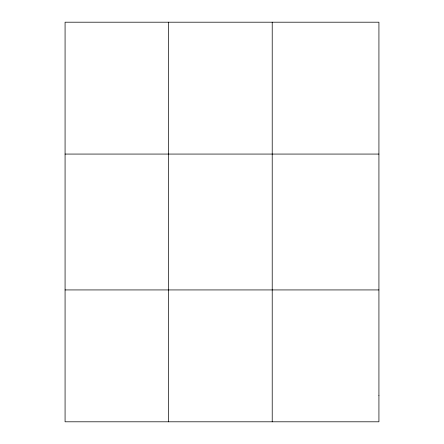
<?xml version="1.0" encoding="UTF-8"?>
<svg xmlns="http://www.w3.org/2000/svg" width="444" height="444" viewBox="0 0 444 444"><rect width="100%" height="100%" fill="white"/><g stroke="black" fill="none" stroke-linecap="round" stroke-linejoin="round"><path stroke-width="0.67" d="M168.648 22.2L168.648 421.8M272.216 22.2L272.216 421.8M65.074 154.068L378.926 154.068M65.074 289.932L378.926 289.932M378.926 395.426L378.926 421.8L65.074 421.8L65.074 22.2L378.926 22.2L378.926 395.426"/></g></svg>
